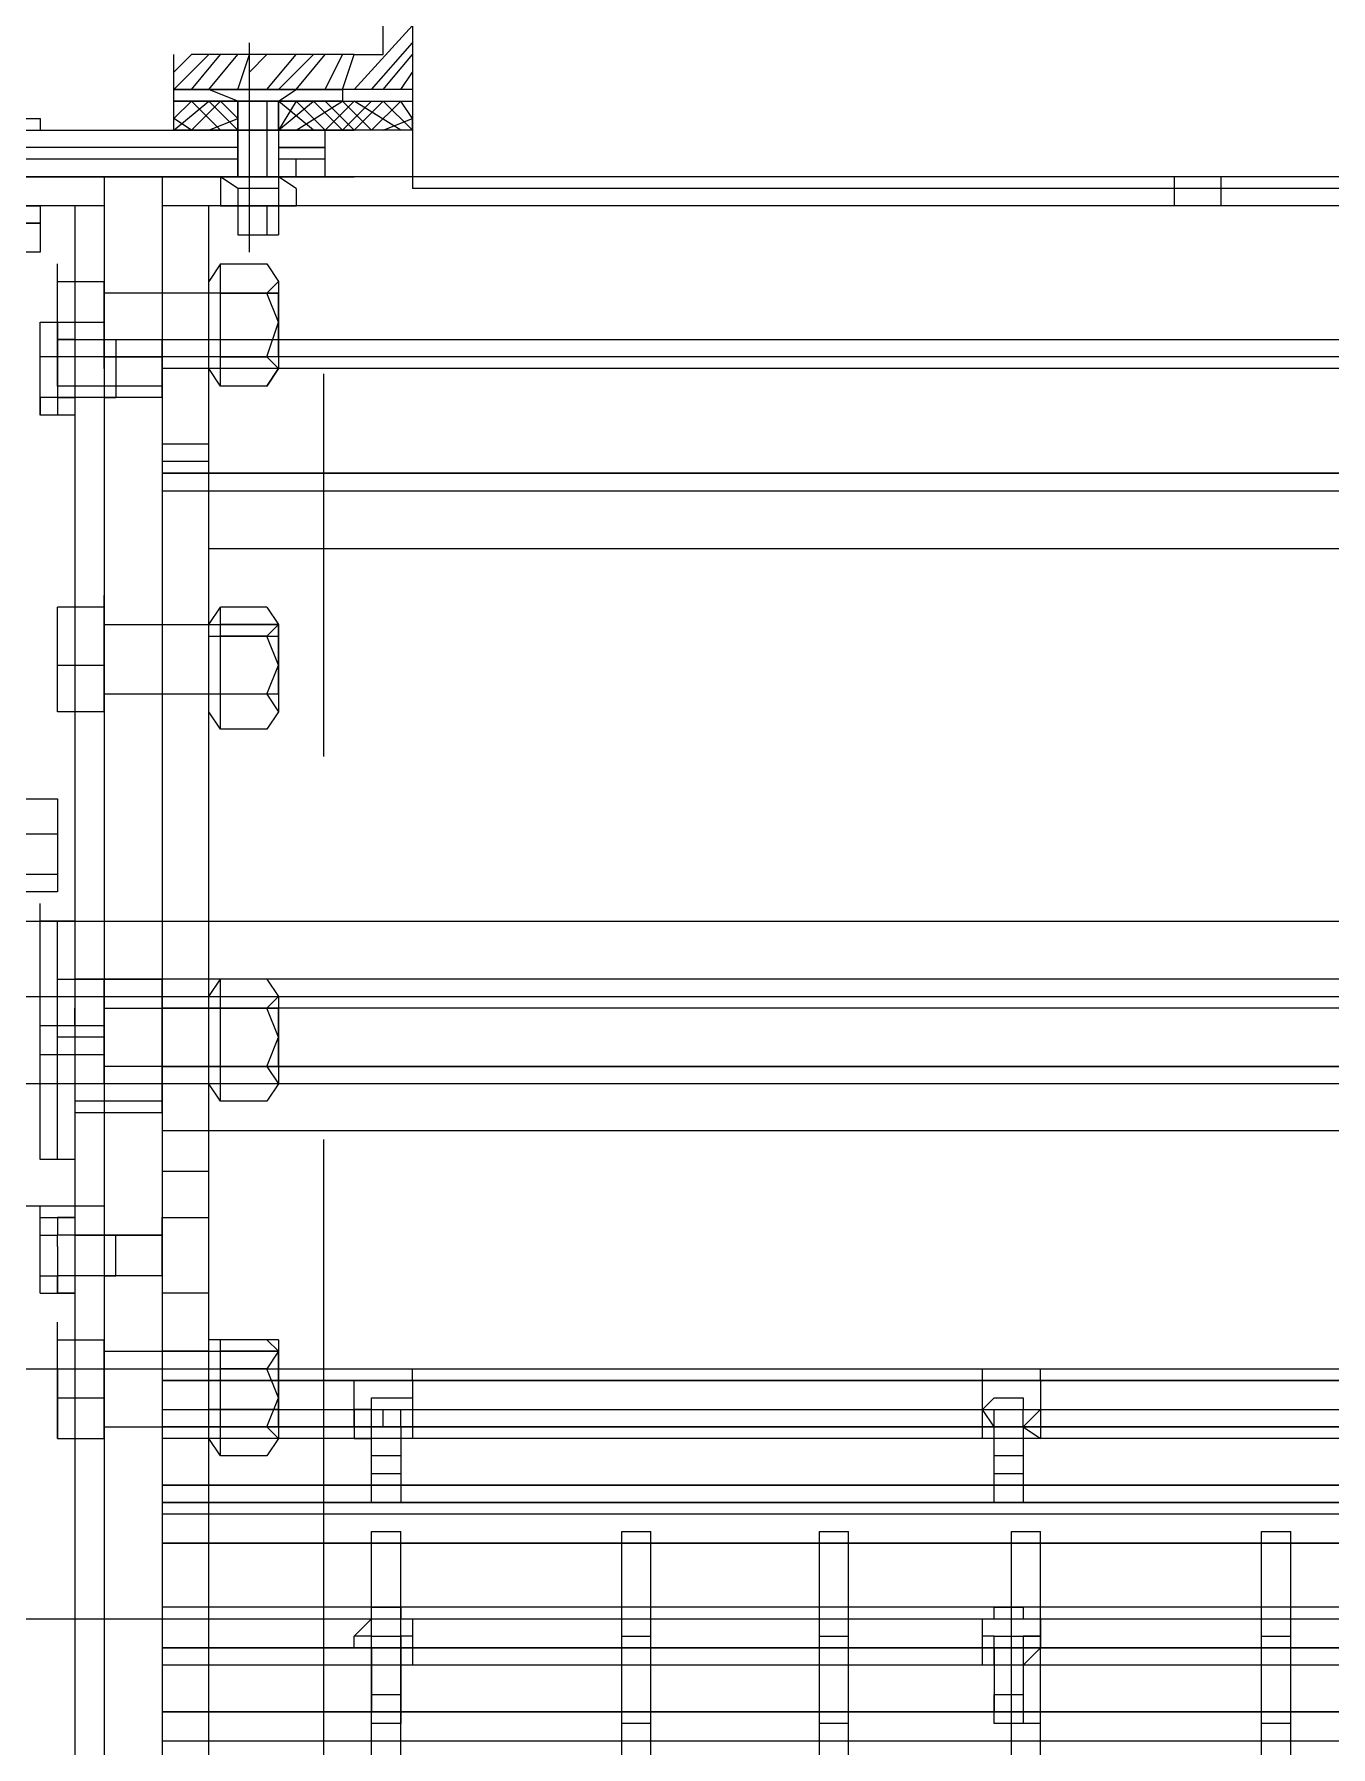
# Model space of a CAD drawing. Header units: millimetres. Extents: x 3220 to 226993, y 817 to 176024.
# Drawn here: x 73551 to 73873.4, y 89107.6 to 89533.6 of the extents above; entities that cross this region are included whole.
import ezdxf

# ---------------------------------------------------------------- set-up
doc = ezdxf.new("R2010")
doc.units = ezdxf.units.MM
doc.linetypes.add('AXES', pattern=[50.8, 31.75, -6.35, 6.35, -6.35])
doc.layers.add('Axe', color=1, linetype='AXES', lineweight=9)

# ---------------------------------------------------------------- blocks, each defined once
blk = doc.blocks.new('section 5-4')
at = {"layer": 'Axe', "ltscale": 15}
blk.add_line((3000, -8000), (3000, 28505.53), dxfattribs=at)
blk = doc.blocks.new('ligne broyage 2')
at = {"color": 7, "linetype": 'Continuous', "lineweight": 15, "true_color": 0x000007}
for points in [[(2378.69, 10342.84), (2378.69, 9728.04), (2378.69, 9728.04)], [(2378.69, 9811.94), (2378.69, 9752.63), (2438, 9752.63)], [(2393.16, 9761.31), (2385.93, 9761.31), (2385.93, 9768.55)], [(2393.16, 9761.31), (2433.66, 9761.31)], [(2438, 9752.63), (2438, 9756.97), (2433.66, 9761.31)], [(2438, 9756.97), (2438, 9761.31)]]:
    blk.add_lwpolyline(points, dxfattribs=at)
at = {"color": 1, "linetype": 'Continuous', "lineweight": 5, "true_color": 0x000001}
for points in [[(2393.16, 9752.63), (2378.69, 9768.55)], [(2388.82, 9752.63), (2378.69, 9764.21)], [(2385.93, 9752.63), (2378.69, 9761.31)], [(2396.05, 9752.63), (2393.16, 9761.31)], [(2400.39, 9752.63), (2396.05, 9761.31)], [(2407.63, 9752.63), (2400.39, 9761.31)], [(2411.97, 9752.63), (2403.29, 9761.31)], [(2414.86, 9752.63), (2407.63, 9761.31)], [(2419.2, 9756.97), (2414.86, 9761.31)], [(2422.09, 9752.63), (2419.2, 9761.31)], [(2429.32, 9752.63), (2422.09, 9761.31)], [(2433.66, 9752.63), (2426.43, 9761.31)], [(2438, 9752.63), (2429.32, 9761.31)], [(2381.59, 9752.63), (2378.69, 9756.97)], [(2419.2, 9752.63), (2419.2, 9756.97)]]:
    blk.add_lwpolyline(points, dxfattribs=at)
at = {"color": 5, "linetype": 'Continuous', "lineweight": 5, "true_color": 0x000005}
for points in [[(2419.2, 9712.13), (2419.2, 9764.21), (2419.2, 9764.21)], [(2411.97, 9749.74), (2407.63, 9752.63)], [(2422.09, 9749.74), (2429.32, 9752.63)], [(2411.97, 9749.74), (2411.97, 9730.94)], [(2414.86, 9749.74), (2414.86, 9730.94), (2414.86, 9730.94)], [(2407.63, 9730.94), (2407.63, 9735.28)], [(2407.63, 9728.04), (2411.97, 9730.94), (2411.97, 9728.04)], [(2422.09, 9728.04), (2426.43, 9730.94), (2426.43, 9728.04)], [(2407.63, 9728.04), (2407.63, 9723.7)], [(2411.97, 9728.04), (2411.97, 9723.7)], [(2411.97, 9728.04), (2422.09, 9728.04)], [(2422.09, 9728.04), (2422.09, 9723.7)], [(2426.43, 9728.04), (2426.43, 9723.7)], [(2426.43, 9723.7), (2407.63, 9723.7), (2407.63, 9723.7)], [(2426.43, 9723.7), (2411.97, 9723.7)], [(2411.97, 9723.7), (2411.97, 9716.47)], [(2414.86, 9723.7), (2414.86, 9716.47), (2411.97, 9716.47)], [(2422.09, 9723.7), (2422.09, 9716.47)], [(2422.09, 9723.7), (2422.09, 9716.47)], [(2422.09, 9716.47), (2411.97, 9716.47), (2411.97, 9716.47)], [(2422.09, 9716.47), (2414.86, 9716.47)]]:
    blk.add_lwpolyline(points, dxfattribs=at)
at = {"color": 7, "linetype": 'Continuous', "lineweight": -2, "true_color": 0x000007}
for points in [[(2396.05, 9752.63), (2407.63, 9752.63)], [(2426.43, 9752.63), (2438, 9752.63)], [(2426.43, 9749.74), (2438, 9749.74), (2422.09, 9749.74)]]:
    blk.add_lwpolyline(points, dxfattribs=at)
at = {"color": 7, "linetype": 'Continuous', "lineweight": 15, "true_color": 0x000007}
for points in [[(2438, 9749.74), (2438, 9752.63), (2396.05, 9752.63), (2396.05, 9749.74)], [(2438, 9742.51), (2438, 9749.74), (2378.69, 9749.74), (2378.69, 9742.51)]]:
    blk.add_lwpolyline(points, close=True, dxfattribs=at)
at = {"color": 7, "linetype": 'Continuous', "lineweight": 5, "true_color": 0x000007}
for points in [[(2438, 9749.74), (2438, 9752.63)], [(2378.69, 9742.51), (2385.93, 9749.74)], [(2378.69, 9745.4), (2381.59, 9749.74)], [(2388.82, 9742.51), (2381.59, 9749.74)], [(2381.59, 9742.51), (2393.16, 9749.74)], [(2393.16, 9742.51), (2385.93, 9749.74)], [(2396.05, 9742.51), (2388.82, 9749.74)], [(2388.82, 9742.51), (2396.05, 9749.74)], [(2400.39, 9742.51), (2393.16, 9749.74)], [(2393.16, 9742.51), (2400.39, 9749.74)], [(2407.63, 9742.51), (2396.05, 9749.74)], [(2396.05, 9742.51), (2403.29, 9749.74)], [(2400.39, 9742.51), (2407.63, 9749.74)], [(2407.63, 9749.74), (2411.97, 9742.51), (2403.29, 9749.74)], [(2403.29, 9742.51), (2411.97, 9749.74)], [(2411.97, 9745.4), (2411.97, 9749.74)], [(2422.09, 9742.51), (2429.32, 9749.74)], [(2422.09, 9745.4), (2426.43, 9749.74)], [(2433.66, 9742.51), (2426.43, 9749.74)], [(2426.43, 9742.51), (2433.66, 9749.74)], [(2438, 9742.51), (2429.32, 9749.74)], [(2438, 9745.4), (2433.66, 9749.74)], [(2385.93, 9742.51), (2378.69, 9745.4)], [(2378.69, 9742.51), (2378.69, 9745.4)], [(2411.97, 9742.51), (2411.97, 9745.4)], [(2429.32, 9742.51), (2422.09, 9745.4)], [(2422.09, 9742.51), (2422.09, 9745.4)], [(2433.66, 9742.51), (2438, 9745.4)], [(2438, 9742.51), (2438, 9745.4)], [(2471.28, 9745.4), (2471.28, 9742.51), (2471.28, 9742.51)], [(2485.74, 9745.4), (2471.28, 9745.4), (2471.28, 9745.4)], [(2495.87, 9730.94), (2495.87, 9742.51), (2393.16, 9742.51)], [(2400.39, 9730.94), (2400.39, 9742.51)], [(2488.63, 9742.51), (2471.28, 9742.51), (2471.28, 9742.51)], [(2400.39, 9735.28), (2411.97, 9735.28)], [(2422.09, 9738.17), (2495.87, 9738.17)], [(2422.09, 9738.17), (2495.87, 9738.17)], [(2422.09, 9735.28), (2495.87, 9735.28)], [(1711.82, 9730.94), (1697.35, 9730.94), (2440.9, 9730.94)], [(1711.82, 9730.94), (2440.9, 9730.94)], [(2177.62, 9730.94), (2177.62, 9723.7)], [(2177.62, 9730.94), (2177.62, 9723.7)], [(2189.19, 9723.7), (2189.19, 9730.94)], [(2189.19, 9723.7), (2189.19, 9730.94)], [(2495.87, 9730.94), (2393.16, 9730.94)], [(2495.87, 9730.94), (2393.16, 9730.94)], [(2440.9, 9730.94), (2440.9, 9545.77)], [(2440.9, 9730.94), (2440.9, 9545.77)], [(2440.9, 9730.94), (2455.36, 9730.94), (2455.36, 9730.94)], [(2440.9, 9730.94), (2455.36, 9730.94)], [(2495.87, 9730.94), (2455.36, 9730.94)], [(2455.36, 9730.94), (2495.87, 9730.94)], [(2455.36, 9730.94), (2455.36, 9545.77)], [(2455.36, 9730.94), (2455.36, 9545.77)], [(1771.13, 9728.04), (2378.69, 9728.04), (2378.69, 9728.04)], [(1721.95, 9723.7), (2429.32, 9723.7)], [(1721.95, 9723.7), (2429.32, 9723.7), (2429.32, 9723.7)], [(2429.32, 9712.13), (2429.32, 9723.7), (2440.9, 9723.7)], [(2429.32, 9712.13), (2429.32, 9723.7)], [(2455.36, 9723.7), (2495.87, 9723.7)], [(2455.36, 9723.7), (2495.87, 9723.7)], [(2462.6, 9723.7), (2462.6, 9168.22)], [(2488.63, 9723.7), (2471.28, 9723.7)], [(2471.28, 9719.36), (2488.63, 9719.36), (2488.63, 9723.7)], [(2471.28, 9723.7), (2471.28, 9719.36)], [(2471.28, 9723.7), (2471.28, 9719.36)], [(2488.63, 9723.7), (2488.63, 9719.36), (2471.28, 9719.36)], [(2488.63, 9723.7), (2471.28, 9723.7)], [(2474.17, 9719.36), (2471.28, 9719.36), (2471.28, 9719.36)], [(2471.28, 9719.36), (2471.28, 9712.13)], [(2471.28, 9719.36), (2471.28, 9712.13)], [(2485.74, 9719.36), (2471.28, 9719.36), (2471.28, 9719.36)], [(2414.86, 9709.24), (2411.97, 9704.9)], [(2426.43, 9709.24), (2414.86, 9709.24), (2411.97, 9704.9), (2414.86, 9702)], [(2426.43, 9702), (2426.43, 9709.24), (2429.32, 9704.9)], [(2429.32, 9664.39), (2429.32, 9712.13)], [(2466.94, 9704.9), (2466.94, 9709.24), (2466.94, 9709.24)], [(2471.28, 9712.13), (2488.63, 9712.13), (2488.63, 9712.13)], [(2471.28, 9712.13), (2474.17, 9712.13), (2474.17, 9712.13)], [(2411.97, 9704.9), (2411.97, 9683.2)], [(2455.36, 9683.2), (2455.36, 9704.9)], [(2466.94, 9704.9), (2455.36, 9704.9), (2455.36, 9704.9)], [(2455.36, 9702), (2455.36, 9704.9), (2455.36, 9704.9)], [(2466.94, 9694.77), (2466.94, 9704.9)], [(2466.94, 9683.2), (2466.94, 9704.9)], [(2414.86, 9686.09), (2411.97, 9694.77), (2414.86, 9702)], [(2426.43, 9702), (2411.97, 9702), (2429.32, 9702)], [(2411.97, 9702), (2455.36, 9702), (2455.36, 9702)], [(2414.86, 9702), (2426.43, 9702)], [(2426.43, 9686.09), (2426.43, 9702), (2426.43, 9702)], [(2466.94, 9694.77), (2455.36, 9694.77), (2455.36, 9694.77)], [(2455.36, 9678.86), (2466.94, 9678.86), (2466.94, 9694.77)], [(2466.94, 9694.77), (2466.94, 9686.09), (2466.94, 9686.09)], [(2466.94, 9686.09), (2471.28, 9686.09), (2471.28, 9694.77), (2466.94, 9694.77)], [(2471.28, 9690.43), (2471.28, 9694.77), (2471.28, 9694.77)], [(2440.9, 9690.43), (1711.82, 9690.43)], [(2440.9, 9690.43), (2440.9, 9686.09)], [(2466.94, 9690.43), (2440.9, 9690.43), (2440.9, 9690.43)], [(2440.9, 9675.97), (2440.9, 9690.43)], [(2455.36, 9690.43), (2452.47, 9690.43), (2452.47, 9675.97)], [(2462.6, 9690.43), (2455.36, 9690.43)], [(2455.36, 9686.09), (2455.36, 9690.43)], [(2471.28, 9675.97), (2471.28, 9690.43)], [(1711.82, 9686.09), (2440.9, 9686.09)], [(2411.97, 9686.09), (2426.43, 9686.09)], [(2411.97, 9686.09), (2429.32, 9686.09)], [(2426.43, 9686.09), (2414.86, 9686.09), (2411.97, 9683.2), (2414.86, 9678.86), (2411.97, 9683.2)], [(2411.97, 9686.09), (2455.36, 9686.09), (2455.36, 9686.09)], [(2426.43, 9678.86), (2426.43, 9686.09), (2426.43, 9686.09)], [(2440.9, 9686.09), (2466.94, 9686.09)], [(2455.36, 9686.09), (2440.9, 9686.09)], [(2455.36, 9683.2), (2455.36, 9686.09)], [(2466.94, 9686.09), (2466.94, 9675.97), (2466.94, 9675.97)], [(2466.94, 9675.97), (2471.28, 9675.97), (2471.28, 9686.09)], [(1711.82, 9683.2), (2440.9, 9683.2)], [(1711.82, 9683.2), (2440.9, 9683.2)], [(2426.43, 9678.86), (2429.32, 9683.2)], [(2466.94, 9678.86), (2466.94, 9683.2)], [(2414.86, 9678.86), (2426.43, 9678.86), (2426.43, 9678.86)], [(2440.9, 9678.86), (2466.94, 9678.86)], [(2440.9, 9678.86), (2440.9, 9675.97)], [(2440.9, 9678.86), (2455.36, 9678.86)], [(2440.9, 9675.97), (2462.6, 9675.97)], [(2455.36, 9675.97), (2452.47, 9675.97)], [(2455.36, 9675.97), (2462.6, 9675.97)], [(2466.94, 9675.97), (2466.94, 9671.63), (2471.28, 9671.63)], [(2462.6, 9671.63), (2466.94, 9671.63)], [(2429.32, 9664.39), (2440.9, 9664.39)], [(2429.32, 9349.04), (2429.32, 9664.39)], [(2429.32, 9660.05), (2440.9, 9660.05)], [(1711.82, 9657.16), (2440.9, 9657.16)], [(2440.9, 9657.16), (1711.82, 9657.16)], [(2440.9, 9652.82), (1711.82, 9652.82)], [(1721.95, 9638.36), (2429.32, 9638.36)], [(2414.86, 9623.89), (2411.97, 9619.55), (2414.86, 9616.66)], [(2414.86, 9623.89), (2411.97, 9619.55)], [(2414.86, 9623.89), (2426.43, 9623.89), (2426.43, 9623.89)], [(2429.32, 9619.55), (2426.43, 9623.89)], [(2426.43, 9616.66), (2426.43, 9623.89), (2426.43, 9623.89)], [(2455.36, 9623.89), (2455.36, 9626.78)], [(2455.36, 9597.85), (2455.36, 9623.89), (2466.94, 9623.89)], [(2455.36, 9619.55), (2455.36, 9623.89)], [(2466.94, 9609.42), (2466.94, 9623.89), (2466.94, 9623.89)], [(2466.94, 9619.55), (2466.94, 9623.89)], [(2411.97, 9619.55), (2411.97, 9597.85)], [(2411.97, 9616.66), (2411.97, 9602.19), (2411.97, 9619.55)], [(2455.36, 9619.55), (2411.97, 9619.55)], [(2411.97, 9619.55), (2411.97, 9616.66)], [(2411.97, 9619.55), (2426.43, 9619.55)], [(2455.36, 9597.85), (2466.94, 9597.85), (2466.94, 9619.55)], [(2414.86, 9602.19), (2411.97, 9609.42), (2414.86, 9616.66)], [(2429.32, 9616.66), (2411.97, 9616.66)], [(2414.86, 9616.66), (2426.43, 9616.66)], [(2426.43, 9602.19), (2426.43, 9616.66), (2426.43, 9616.66)], [(2466.94, 9609.42), (2455.36, 9609.42)], [(2466.94, 9597.85), (2466.94, 9609.42), (2466.94, 9609.42)], [(2455.36, 9602.19), (2455.36, 9605.08)], [(2411.97, 9602.19), (2426.43, 9602.19)], [(2414.86, 9602.19), (2411.97, 9597.85), (2414.86, 9593.51)], [(2411.97, 9602.19), (2429.32, 9602.19)], [(2411.97, 9602.19), (2455.36, 9602.19), (2455.36, 9602.19)], [(2414.86, 9602.19), (2426.43, 9602.19)], [(2426.43, 9593.51), (2426.43, 9602.19), (2426.43, 9602.19)], [(2455.36, 9597.85), (2455.36, 9602.19)], [(2466.94, 9597.85), (2466.94, 9602.19)], [(2411.97, 9597.85), (2414.86, 9593.51), (2426.43, 9593.51)], [(2426.43, 9593.51), (2429.32, 9597.85)], [(2466.94, 9576.15), (2466.94, 9553.01), (2495.87, 9553.01)], [(2495.87, 9576.15), (2466.94, 9576.15)], [(2504.55, 9567.47), (2466.94, 9567.47)], [(2466.94, 9557.35), (2504.55, 9557.35)], [(2471.28, 9545.77), (2471.28, 9550.11)], [(2481.4, 9545.77), (1671.32, 9545.77)], [(2440.9, 9545.77), (2440.9, 9531.31)], [(2440.9, 9545.77), (2440.9, 8427.57)], [(2455.36, 9545.77), (2455.36, 8427.57)], [(2455.36, 9545.77), (2455.36, 8427.57)], [(2462.6, 9545.77), (2471.28, 9545.77), (2471.28, 9545.77)], [(2466.94, 9486.46), (2466.94, 9545.77)], [(2471.28, 9486.46), (2471.28, 9545.77)], [(2471.28, 9486.46), (2471.28, 9545.77)], [(1711.82, 9531.31), (2440.9, 9531.31)], [(2414.86, 9531.31), (2411.97, 9526.97)], [(2414.86, 9531.31), (2411.97, 9526.97), (2414.86, 9524.08)], [(2414.86, 9531.31), (2426.43, 9531.31)], [(2426.43, 9524.08), (2426.43, 9531.31), (2426.43, 9531.31)], [(2429.32, 9526.97), (2426.43, 9531.31)], [(2440.9, 9526.97), (2440.9, 9531.31)], [(2440.9, 9531.31), (2462.6, 9531.31), (2462.6, 9531.31)], [(2462.6, 9531.31), (2440.9, 9531.31), (2440.9, 9531.31)], [(2466.94, 9531.31), (2455.36, 9531.31)], [(2455.36, 9516.84), (2466.94, 9516.84), (2466.94, 9531.31)], [(2455.36, 9526.97), (2455.36, 9531.31), (2455.36, 9531.31)], [(2466.94, 9531.31), (2466.94, 9534.2)], [(2466.94, 9526.97), (2466.94, 9531.31)], [(2471.28, 9526.97), (2471.28, 9531.31)], [(2440.9, 9526.97), (1711.82, 9526.97)], [(2411.97, 9526.97), (2411.97, 9505.27)], [(2495.87, 9526.97), (2440.9, 9526.97)], [(2455.36, 9524.08), (2455.36, 9526.97)], [(2455.36, 9505.27), (2455.36, 9526.97)], [(2455.36, 9505.27), (2466.94, 9505.27), (2466.94, 9526.97)], [(1711.82, 9524.08), (2440.9, 9524.08)], [(1711.82, 9524.08), (2440.9, 9524.08)], [(1711.82, 9524.08), (2440.9, 9524.08)], [(2411.97, 9524.08), (2426.43, 9524.08)], [(2429.32, 9524.08), (2411.97, 9524.08)], [(2414.86, 9509.61), (2411.97, 9516.84), (2414.86, 9524.08)], [(2455.36, 9524.08), (2411.97, 9524.08), (2411.97, 9524.08)], [(2414.86, 9524.08), (2426.43, 9524.08)], [(2426.43, 9509.61), (2426.43, 9524.08), (2426.43, 9524.08)], [(2462.6, 9519.74), (2462.6, 9524.08)], [(2462.6, 9519.74), (2455.36, 9519.74)], [(2471.28, 9519.74), (2462.6, 9519.74)], [(2462.6, 9519.74), (2462.6, 9512.5), (2462.6, 9512.5)], [(2466.94, 9505.27), (2466.94, 9516.84), (2466.94, 9516.84)], [(2440.9, 9509.61), (1711.82, 9509.61)], [(1711.82, 9509.61), (2440.9, 9509.61)], [(2411.97, 9509.61), (2411.97, 9512.5)], [(2411.97, 9509.61), (2426.43, 9509.61)], [(2411.97, 9509.61), (2429.32, 9509.61)], [(2426.43, 9509.61), (2414.86, 9509.61), (2411.97, 9505.27), (2414.86, 9500.93)], [(2411.97, 9509.61), (2455.36, 9509.61)], [(2426.43, 9500.93), (2426.43, 9509.61), (2426.43, 9509.61)], [(2440.9, 9505.27), (2440.9, 9509.61)], [(2455.36, 9512.5), (2462.6, 9512.5)], [(2455.36, 9509.61), (2455.36, 9512.5)], [(2455.36, 9505.27), (2455.36, 9509.61)], [(2462.6, 9512.5), (2471.28, 9512.5)], [(2466.94, 9505.27), (2466.94, 9509.61)], [(2471.28, 9505.27), (2471.28, 9509.61)], [(1645.28, 9505.27), (2495.87, 9505.27)], [(1711.82, 9505.27), (2440.9, 9505.27)], [(2411.97, 9505.27), (2414.86, 9500.93)], [(2426.43, 9500.93), (2429.32, 9505.27)], [(2414.86, 9500.93), (2426.43, 9500.93), (2426.43, 9500.93)], [(2440.9, 9500.93), (2455.36, 9500.93)], [(2455.36, 9500.93), (2462.6, 9500.93)], [(2440.9, 9498.04), (2462.6, 9498.04), (2462.6, 9498.04)], [(2429.32, 9493.7), (1721.95, 9493.7)], [(2440.9, 9493.7), (2429.32, 9493.7)], [(2440.9, 9493.7), (2429.32, 9493.7)], [(2471.28, 9486.46), (2471.28, 9490.8)], [(2440.9, 9483.57), (2429.32, 9483.57)], [(2462.6, 9486.46), (2471.28, 9486.46), (2471.28, 9486.46)], [(2495.87, 9474.89), (2455.36, 9474.89)], [(2471.28, 9472), (2471.28, 9474.89)], [(2440.9, 9472), (2429.32, 9472)], [(2440.9, 9467.66), (2440.9, 9472)], [(2466.94, 9472), (2462.6, 9472)], [(2466.94, 9472), (2466.94, 9467.66), (2466.94, 9467.66)], [(2471.28, 9472), (2466.94, 9472)], [(2471.28, 9467.66), (2471.28, 9472), (2471.28, 9472)], [(2471.28, 9453.19), (2471.28, 9472)], [(2440.9, 9467.66), (2466.94, 9467.66)], [(2440.9, 9457.53), (2440.9, 9467.66)], [(2462.6, 9467.66), (2440.9, 9467.66)], [(2455.36, 9467.66), (2440.9, 9467.66)], [(2452.47, 9457.53), (2452.47, 9467.66), (2455.36, 9467.66)], [(2462.6, 9467.66), (2455.36, 9467.66)], [(2466.94, 9464.77), (2466.94, 9467.66), (2466.94, 9467.66)], [(2471.28, 9467.66), (2466.94, 9467.66)], [(2471.28, 9457.53), (2471.28, 9467.66)], [(2466.94, 9464.77), (2466.94, 9453.19), (2462.6, 9453.19), (2466.94, 9453.19)], [(2440.9, 9457.53), (2440.9, 9460.43)], [(2440.9, 9457.53), (2466.94, 9457.53)], [(2440.9, 9457.53), (2462.6, 9457.53)], [(2440.9, 9457.53), (2455.36, 9457.53)], [(2455.36, 9457.53), (2452.47, 9457.53)], [(2455.36, 9457.53), (2462.6, 9457.53)], [(2466.94, 9453.19), (2466.94, 9457.53)], [(2471.28, 9457.53), (2466.94, 9457.53)], [(2471.28, 9453.19), (2471.28, 9457.53)], [(2471.28, 9453.19), (2471.28, 9457.53), (2471.28, 9457.53)], [(2429.32, 9453.19), (2440.9, 9453.19)], [(2462.6, 9453.19), (2466.94, 9453.19)], [(2471.28, 9453.19), (2466.94, 9453.19)], [(2466.94, 9441.62), (2466.94, 9445.96)], [(2466.94, 9441.62), (2466.94, 9445.96)], [(2411.97, 9441.62), (2429.32, 9441.62), (2429.32, 9441.62)], [(2411.97, 9441.62), (2411.97, 9417.03)], [(2414.86, 9441.62), (2411.97, 9438.73), (2414.86, 9434.39)], [(2426.43, 9434.39), (2426.43, 9441.62), (2426.43, 9441.62)], [(2466.94, 9441.62), (2455.36, 9441.62), (2455.36, 9441.62)], [(2455.36, 9438.73), (2455.36, 9441.62)], [(2455.36, 9417.03), (2455.36, 9441.62)], [(2466.94, 9427.15), (2466.94, 9441.62)], [(2466.94, 9434.39), (2466.94, 9441.62)], [(2411.97, 9438.73), (2426.43, 9438.73)], [(2455.36, 9438.73), (2411.97, 9438.73)], [(2411.97, 9419.92), (2411.97, 9438.73)], [(2411.97, 9438.73), (2411.97, 9434.39)], [(2429.32, 9438.73), (2440.9, 9438.73)], [(2495.87, 9434.39), (1629.37, 9434.39)], [(2440.9, 9434.39), (1711.82, 9434.39)], [(2429.32, 9434.39), (1721.95, 9434.39)], [(2222.46, 9431.49), (2222.46, 9434.39), (2222.46, 9434.39)], [(2236.93, 9431.49), (2236.93, 9434.39), (2236.93, 9434.39)], [(2378.69, 9431.49), (2378.69, 9434.39), (2378.69, 9434.39)], [(2429.32, 9434.39), (2411.97, 9434.39)], [(2414.86, 9419.92), (2411.97, 9427.15), (2414.86, 9434.39)], [(2411.97, 9434.39), (2411.97, 9424.26)], [(2414.86, 9434.39), (2426.43, 9434.39)], [(2426.43, 9419.92), (2426.43, 9434.39), (2426.43, 9434.39)], [(2440.9, 9434.39), (2429.32, 9434.39)], [(2466.94, 9434.39), (2466.94, 9417.03), (2455.36, 9417.03)], [(1711.82, 9431.49), (2440.9, 9431.49)], [(2222.46, 9431.49), (2222.46, 9419.92), (2236.93, 9419.92), (2222.46, 9419.92)], [(2229.7, 9431.49), (2222.46, 9431.49), (2222.46, 9431.49)], [(2236.93, 9419.92), (2236.93, 9431.49)], [(2378.69, 9431.49), (2378.69, 9419.92), (2393.16, 9419.92), (2378.69, 9419.92)], [(2385.93, 9431.49), (2378.69, 9431.49), (2378.69, 9431.49)], [(2388.82, 9431.49), (2393.16, 9431.49), (2393.16, 9431.49)], [(2393.16, 9419.92), (2393.16, 9431.49)], [(2440.9, 9424.26), (1711.82, 9424.26)], [(2440.9, 9424.26), (1711.82, 9424.26)], [(2440.9, 9424.26), (1711.82, 9424.26)], [(2440.9, 9424.26), (1711.82, 9424.26)], [(2222.46, 9424.26), (2222.46, 9417.03)], [(2226.8, 9419.92), (2226.8, 9424.26)], [(2234.04, 9419.92), (2234.04, 9424.26)], [(2236.93, 9417.03), (2236.93, 9424.26), (2236.93, 9424.26)], [(2393.16, 9424.26), (2388.82, 9424.26), (2388.82, 9427.15), (2378.69, 9427.15), (2378.69, 9419.92), (2388.82, 9419.92), (2388.82, 9424.26), (2393.16, 9424.26), (2393.16, 9417.03)], [(2378.69, 9424.26), (2378.69, 9417.03)], [(2381.59, 9419.92), (2381.59, 9424.26), (2381.59, 9424.26)], [(2381.59, 9419.92), (2381.59, 9424.26)], [(2385.93, 9419.92), (2385.93, 9424.26), (2385.93, 9424.26)], [(2388.82, 9419.92), (2388.82, 9424.26), (2388.82, 9424.26)], [(2411.97, 9424.26), (2429.32, 9424.26)], [(2455.36, 9419.92), (2411.97, 9419.92), (2411.97, 9424.26)], [(2440.9, 9424.26), (2429.32, 9424.26)], [(2466.94, 9427.15), (2455.36, 9427.15)], [(2455.36, 9419.92), (2455.36, 9424.26)], [(2466.94, 9417.03), (2466.94, 9427.15), (2466.94, 9427.15)], [(1711.82, 9419.92), (2440.9, 9419.92)], [(2440.9, 9419.92), (1711.82, 9419.92)], [(2440.9, 9419.92), (1711.82, 9419.92)], [(2440.9, 9419.92), (1711.82, 9419.92)], [(2440.9, 9419.92), (1711.82, 9419.92)], [(2226.8, 9419.92), (2222.46, 9417.03), (2222.46, 9417.03)], [(2222.46, 9417.03), (2226.8, 9417.03), (2226.8, 9412.69), (2234.04, 9412.69), (2234.04, 9417.03), (2236.93, 9417.03), (2236.93, 9419.92), (2234.04, 9419.92)], [(2234.04, 9419.92), (2226.8, 9419.92), (2226.8, 9419.92)], [(2226.8, 9419.92), (2226.8, 9417.03)], [(2234.04, 9417.03), (2234.04, 9419.92)], [(2381.59, 9419.92), (2378.69, 9419.92), (2378.69, 9417.03), (2381.59, 9417.03), (2381.59, 9412.69), (2388.82, 9412.69), (2388.82, 9417.03), (2393.16, 9417.03)], [(2388.82, 9419.92), (2381.59, 9419.92), (2381.59, 9419.92)], [(2388.82, 9419.92), (2381.59, 9419.92), (2381.59, 9419.92)], [(2381.59, 9419.92), (2381.59, 9417.03)], [(2393.16, 9417.03), (2388.82, 9417.03), (2388.82, 9419.92)], [(2388.82, 9417.03), (2388.82, 9419.92)], [(2411.97, 9419.92), (2426.43, 9419.92)], [(2414.86, 9419.92), (2411.97, 9417.03), (2414.86, 9412.69)], [(2414.86, 9419.92), (2426.43, 9419.92)], [(2426.43, 9412.69), (2426.43, 9419.92), (2426.43, 9419.92)], [(2455.36, 9417.03), (2455.36, 9419.92)], [(2466.94, 9417.03), (2466.94, 9419.92)], [(1711.82, 9417.03), (2440.9, 9417.03)], [(1711.82, 9417.03), (2440.9, 9417.03)], [(2226.8, 9417.03), (2226.8, 9405.46)], [(2234.04, 9405.46), (2234.04, 9417.03)], [(2381.59, 9417.03), (2381.59, 9405.46)], [(2388.82, 9405.46), (2388.82, 9417.03)], [(2411.97, 9417.03), (2414.86, 9412.69)], [(2426.43, 9412.69), (2429.32, 9417.03)], [(2414.86, 9412.69), (2426.43, 9412.69)], [(1711.82, 9405.46), (2440.9, 9405.46)], [(2440.9, 9405.46), (1711.82, 9405.46)], [(2440.9, 9405.46), (1711.82, 9405.46)], [(2226.8, 9405.46), (2226.8, 9401.12)], [(2234.04, 9401.12), (2234.04, 9405.46)], [(2381.59, 9405.46), (2381.59, 9401.12)], [(2388.82, 9401.12), (2388.82, 9405.46)], [(1711.82, 9401.12), (2440.9, 9401.12), (1711.82, 9401.12), (2440.9, 9401.12)], [(2440.9, 9401.12), (1711.82, 9401.12)], [(2440.9, 9401.12), (1711.82, 9401.12)], [(1711.82, 9401.12), (2440.9, 9401.12)], [(1711.82, 9398.22), (2440.9, 9398.22)], [(1711.82, 9398.22), (2440.9, 9398.22)], [(2226.8, 9401.12), (2234.04, 9401.12), (2234.04, 9401.12)], [(2381.59, 9401.12), (2388.82, 9401.12), (2388.82, 9401.12)], [(2167.49, 9393.88), (2160.26, 9393.88)], [(2160.26, 9260.8), (2160.26, 9393.88)], [(2167.49, 9260.8), (2167.49, 9393.88)], [(2229.7, 9393.88), (2222.46, 9393.88)], [(2222.46, 9260.8), (2222.46, 9393.88)], [(2229.7, 9260.8), (2229.7, 9393.88)], [(2277.43, 9393.88), (2270.2, 9393.88)], [(2270.2, 9260.8), (2270.2, 9393.88)], [(2277.43, 9260.8), (2277.43, 9393.88)], [(2326.62, 9393.88), (2319.38, 9393.88)], [(2319.38, 9260.8), (2319.38, 9393.88)], [(2326.62, 9260.8), (2326.62, 9393.88)], [(2388.82, 9393.88), (2381.59, 9393.88)], [(2381.59, 9260.8), (2381.59, 9393.88)], [(2388.82, 9260.8), (2388.82, 9393.88)], [(1711.82, 9390.99), (2440.9, 9390.99)], [(1711.82, 9375.08), (2440.9, 9375.08)], [(2495.87, 9372.18), (1629.37, 9372.18)], [(2440.9, 9364.95), (1711.82, 9364.95)], [(2167.49, 9367.84), (2160.26, 9367.84)], [(2222.46, 9367.84), (2222.46, 9364.95)], [(2226.8, 9367.84), (2226.8, 9364.95), (2222.46, 9364.95)], [(2222.46, 9364.95), (2226.8, 9360.61), (2236.93, 9360.61), (2236.93, 9364.95), (2234.04, 9364.95), (2234.04, 9367.84)], [(2229.7, 9367.84), (2222.46, 9367.84)], [(2234.04, 9364.95), (2234.04, 9367.84), (2226.8, 9367.84), (2226.8, 9360.61), (2234.04, 9360.61), (2234.04, 9364.95), (2234.04, 9349.04)], [(2234.04, 9367.84), (2226.8, 9367.84), (2226.8, 9367.84)], [(2226.8, 9364.95), (2226.8, 9349.04)], [(2236.93, 9364.95), (2236.93, 9367.84)], [(2277.43, 9367.84), (2270.2, 9367.84)], [(2326.62, 9367.84), (2319.38, 9367.84)], [(2378.69, 9367.84), (2378.69, 9364.95)], [(2381.59, 9367.84), (2381.59, 9364.95), (2378.69, 9364.95), (2378.69, 9360.61), (2388.82, 9360.61), (2388.82, 9364.95), (2393.16, 9364.95)], [(2388.82, 9367.84), (2381.59, 9367.84)], [(2388.82, 9364.95), (2388.82, 9367.84), (2381.59, 9367.84), (2381.59, 9360.61), (2388.82, 9360.61), (2388.82, 9364.95), (2388.82, 9349.04)], [(2388.82, 9367.84), (2381.59, 9367.84), (2381.59, 9367.84)], [(2381.59, 9364.95), (2381.59, 9346.15), (2388.82, 9346.15), (2388.82, 9353.38), (2381.59, 9353.38), (2381.59, 9349.04)], [(2393.16, 9364.95), (2388.82, 9364.95), (2388.82, 9367.84)], [(2393.16, 9364.95), (2393.16, 9367.84)], [(1711.82, 9360.61), (2440.9, 9360.61)], [(2440.9, 9349.04), (1711.82, 9349.04)], [(1711.82, 9349.04), (2440.9, 9349.04), (2440.9, 9349.04)], [(2429.32, 9305.64), (2429.32, 9349.04)], [(2160.26, 9346.15), (2167.49, 9346.15)], [(2222.46, 9346.15), (2229.7, 9346.15)], [(2270.2, 9346.15), (2277.43, 9346.15)], [(2319.38, 9346.15), (2326.62, 9346.15)], [(2381.59, 9346.15), (2388.82, 9346.15)], [(2440.9, 9341.81), (1711.82, 9341.81)]]:
    blk.add_lwpolyline(points, dxfattribs=at)
at = {"color": 7, "linetype": 'Continuous', "lineweight": -2, "true_color": 0x000007}
blk.add_lwpolyline([(2396.05, 9749.74), (2411.97, 9749.74)], close=True, dxfattribs=at)
at = {"color": 5, "linetype": 'Continuous', "lineweight": 5, "true_color": 0x000005}
for points in [[(2422.09, 9749.74), (2422.09, 9730.94)], [(2429.32, 9730.94), (2407.63, 9730.94)]]:
    blk.add_lwpolyline(points, close=True, dxfattribs=at)
at = {"color": 7, "linetype": 'Continuous', "lineweight": 5, "true_color": 0x000007}
for points in [[(2400.39, 9738.17), (2411.97, 9738.17)], [(2440.9, 9730.94), (2455.36, 9730.94)], [(2455.36, 9730.94), (2495.87, 9730.94)], [(2411.97, 9702), (2411.97, 9686.09)], [(2462.6, 9690.43), (2466.94, 9690.43)], [(2466.94, 9675.97), (2462.6, 9675.97)], [(2471.28, 9671.63), (2471.28, 9675.97)], [(2440.9, 9498.04), (2440.9, 9531.31)], [(2411.97, 9509.61), (2411.97, 9524.08)], [(2462.6, 9472), (2466.94, 9472)], [(2440.9, 9431.49), (1711.82, 9431.49)], [(2229.7, 9431.49), (2236.93, 9431.49), (2222.46, 9431.49)], [(2385.93, 9431.49), (2393.16, 9431.49), (2378.69, 9431.49)], [(2222.46, 9424.26), (2226.8, 9419.92), (2234.04, 9419.92), (2236.93, 9424.26), (2234.04, 9427.15), (2226.8, 9427.15), (2226.8, 9424.26)], [(2222.46, 9419.92), (2236.93, 9419.92)], [(2226.8, 9417.03), (2226.8, 9412.69), (2234.04, 9412.69), (2234.04, 9419.92), (2226.8, 9419.92)], [(2226.8, 9419.92), (2234.04, 9419.92)], [(2226.8, 9419.92), (2234.04, 9419.92)], [(2393.16, 9419.92), (2378.69, 9419.92)], [(2381.59, 9417.03), (2381.59, 9412.69), (2388.82, 9412.69), (2388.82, 9419.92), (2381.59, 9419.92)], [(2381.59, 9419.92), (2388.82, 9419.92)], [(2226.8, 9405.46), (2226.8, 9401.12), (2234.04, 9401.12), (2234.04, 9408.35), (2226.8, 9408.35)], [(2388.82, 9405.46), (2388.82, 9408.35), (2381.59, 9408.35), (2381.59, 9401.12), (2388.82, 9401.12)], [(2440.9, 9405.46), (1711.82, 9405.46)], [(2440.9, 9401.12), (1711.82, 9401.12)], [(2234.04, 9401.12), (2226.8, 9401.12)], [(2381.59, 9401.12), (2388.82, 9401.12)], [(1711.82, 9390.99), (2440.9, 9390.99)], [(2222.46, 9367.84), (2226.8, 9367.84), (2226.8, 9364.95), (2234.04, 9364.95), (2234.04, 9367.84), (2236.93, 9367.84), (2236.93, 9372.18), (2234.04, 9372.18), (2234.04, 9375.08), (2226.8, 9375.08), (2226.8, 9372.18), (2222.46, 9372.18)], [(2393.16, 9367.84), (2388.82, 9372.18), (2388.82, 9375.08), (2381.59, 9375.08), (2381.59, 9372.18), (2378.69, 9372.18), (2378.69, 9367.84), (2381.59, 9367.84), (2381.59, 9364.95), (2388.82, 9364.95), (2388.82, 9367.84)], [(1711.82, 9364.95), (2440.9, 9364.95)], [(2234.04, 9349.04), (2234.04, 9353.38), (2226.8, 9353.38), (2226.8, 9346.15), (2234.04, 9346.15)]]:
    blk.add_lwpolyline(points, close=True, dxfattribs=at)

msp = doc.modelspace()

# ---------------------------------------------------------------- block references
msp.add_blockref('section 5-4', (70623.01, 81542.36))
at = {"xscale": -1}
msp.add_blockref('ligne broyage 2', (76023.71, 79767.2), dxfattribs=at)

doc.saveas('drawing.dxf')
